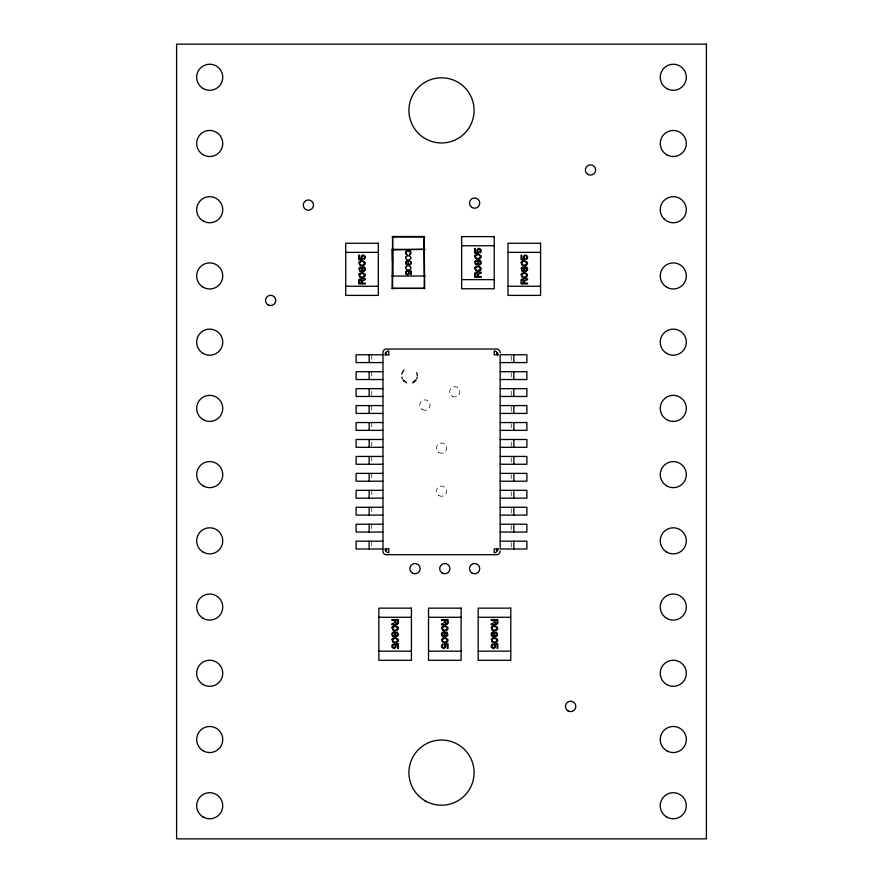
<?xml version="1.0" encoding="UTF-8"?>
<svg xmlns="http://www.w3.org/2000/svg" width="883" height="883" viewBox="0 0 883 883"><rect width="100%" height="100%" fill="white"/><g stroke="black" fill="none" stroke-linecap="round" stroke-linejoin="round"><path stroke-width="0.66" stroke-dasharray="4.42 3.31" d="M511.246 356.059L511.246 362.582M511.246 373.001L511.246 376.92M511.246 391.257L511.246 396.467M511.246 406.897L511.246 413.421M511.246 423.851L511.246 427.758M511.246 442.096L511.246 447.317M511.246 457.747L511.246 464.259M511.246 474.69L511.246 478.597M511.246 491.632L511.246 498.155M511.246 508.586L511.246 515.098M511.246 525.528L511.246 532.052M511.246 542.482L511.246 548.994M371.754 354.756L371.754 361.268M371.754 371.699L371.754 376.92M371.754 391.257L371.754 395.165M371.754 405.595L371.754 412.118M371.754 422.549L371.754 427.758M371.754 442.096L371.754 446.014M371.754 456.445L371.754 462.957M371.754 473.387L371.754 478.597M371.754 490.33L371.754 496.853M371.754 507.284L371.754 513.796M371.754 524.226L371.754 530.749M371.754 541.18L371.754 547.692M438.939 495.617A5.132 5.132 0 0 0 446.632 491.169A5.132 5.132 0 0 0 438.939 486.721A5.132 5.132 0 0 0 438.939 495.617M422.339 409.591A5.21 5.21 0 0 0 430.153 405.076A5.21 5.21 0 0 0 422.339 400.562A5.21 5.21 0 0 0 422.339 409.591M452.184 396.279A5.132 5.132 0 0 0 459.877 391.831A5.132 5.132 0 0 0 452.184 387.383A5.132 5.132 0 0 0 452.184 396.279M438.939 452.571A5.132 5.132 0 0 0 446.632 448.123A5.132 5.132 0 0 0 438.939 443.674A5.132 5.132 0 0 0 438.939 452.571"/><path stroke-width="1.32" d="M392.615 288.896L392.659 249.359L424.679 249.359L424.403 249.922L424.028 249.37L424.16 236.489L392.615 236.489L392.096 288.377L424.679 288.377L424.16 236.489M500.164 550.959L500.021 552.018A3.874 3.83 -45 0 1 497.317 554.712L385.683 554.712A3.874 3.83 45 0 1 382.979 552.018L382.979 351.732A3.874 3.83 -45 0 1 385.683 349.039L497.317 349.039A3.874 3.83 45 0 1 500.021 351.732L500.164 352.803M416.787 378.608L417.229 377.14M409.149 273.255L408.674 274.392L405.772 273.818L405.65 272.571L407.052 270.86L406.114 271.423L405.772 273.818L407.626 274.966L409.149 273.255L408.101 270.86L411.125 270.86L411.125 274.734L410.54 271.423L408.674 271.423M410.661 264.238L411.003 262.074L409.723 260.938L408.443 261.732L408.211 263.101L409.723 264.812L410.661 264.238L411.003 262.074M385.694 354.823L386.312 353.498L385.694 353.31L385.694 354.823L386.312 354.138L385.694 353.31M424.16 288.896L424.436 275.463L424.679 276.015L392.096 276.059L392.449 275.463M407.052 264.922L408.443 264.017L407.052 264.922L405.65 262.527L406.114 261.39L407.979 261.048L408.443 261.732L406.114 261.39L405.772 263.785M361.964 267.891L364.182 267.891L364.458 270.066L363.211 271.015L359.745 271.291L358.906 268.3L360.441 266.942L361.964 267.891L363.211 266.809L364.315 267.074L365.154 268.167A3.753 3.753 0 0 1 365.154 270.341L363.619 271.699L362.516 271.423L362.516 267.074M477.858 261.269L480.076 261.269L480.352 263.443L479.105 264.392L475.639 264.668L474.8 261.677L476.334 260.319L477.858 261.269L479.105 260.187L480.209 260.452L481.047 261.545A3.753 3.753 0 0 1 481.047 263.719L479.513 265.077L478.409 264.801L478.409 260.452M524.215 267.891L526.434 267.891L526.71 270.066L525.462 271.015L521.996 271.291L521.158 268.3L522.692 266.942L524.215 267.891L525.462 266.809L526.566 267.074L527.405 268.167A3.753 3.753 0 0 1 527.405 270.341L525.871 271.699L524.767 271.423L524.767 267.074M394.657 636.455L394.657 632.107L393.553 631.831L392.019 633.188A3.753 3.753 0 0 0 392.019 635.363L392.858 636.455L393.961 636.72L395.209 635.639L396.732 636.588L398.266 635.23L397.427 632.239L393.961 632.515L392.714 633.464L392.99 635.639L395.209 635.639M444.326 636.455L444.326 632.107L443.222 631.831L441.688 633.188A3.753 3.753 0 0 0 441.688 635.363L442.526 636.455L443.63 636.72L444.877 635.639L446.401 636.588L447.935 635.23L447.096 632.239L443.63 632.515L442.383 633.464L442.659 635.639L444.877 635.639M493.994 636.455L493.994 632.107L492.891 631.831L491.356 633.188A3.753 3.753 0 0 0 491.356 635.363L492.195 636.455L493.299 636.72L494.546 635.639L496.069 636.588L497.604 635.23L496.765 632.239L493.299 632.515L492.052 633.464L492.328 635.639L494.546 635.639M413.906 382.118L416.07 379.955L412.549 382.836M392.096 237.008L424.679 237.008M461.632 245.75L494.215 245.75M345.739 252.372L378.321 252.372M507.99 252.372L540.573 252.372M406.114 264.359L407.394 264.359M461.632 279.635L494.215 279.635M345.739 286.258L378.321 286.258M507.99 286.258L540.573 286.258M392.096 288.377L424.679 288.377M382.836 354.756L356.114 354.756L356.114 362.582L382.836 362.582M500.164 362.582L526.886 362.582L526.886 354.756L500.164 354.756L500.164 548.994L526.886 548.994L526.886 541.18L500.164 541.18M382.836 371.699L356.114 371.699L356.114 379.524L382.836 379.524M500.164 371.699L526.886 371.699L526.886 379.524L500.164 379.524M382.836 388.652L356.114 388.652L356.114 396.467L382.836 396.467M500.164 388.652L526.886 388.652L526.886 396.467L500.164 396.467M382.836 405.595L356.114 405.595L356.114 413.421L382.836 413.421M500.164 405.595L526.886 405.595L526.886 413.421L500.164 413.421M382.836 422.549L356.114 422.549L356.114 430.363L382.836 430.363M500.164 422.549L526.886 422.549L526.886 430.363L500.164 430.363M382.836 439.491L356.114 439.491L356.114 447.317L382.836 447.317M500.164 439.491L526.886 439.491L526.886 447.317L500.164 447.317M382.836 456.445L356.114 456.445L356.114 464.259L382.836 464.259M500.164 456.445L526.886 456.445L526.886 464.259L500.164 464.259M382.836 473.387L356.114 473.387L356.114 481.213L382.836 481.213M500.164 473.387L526.886 473.387L526.886 481.213L500.164 481.213M382.836 490.33L356.114 490.33L356.114 498.155L382.836 498.155M500.164 490.33L526.886 490.33L526.886 498.155L500.164 498.155M382.836 507.284L356.114 507.284L356.114 515.098L382.836 515.098M500.164 507.284L526.886 507.284L526.886 515.098L500.164 515.098M382.836 524.226L356.114 524.226L356.114 532.052L382.836 532.052M500.164 524.226L526.886 524.226L526.886 532.052L500.164 532.052M382.836 541.18L356.114 541.18L356.114 548.994L382.836 548.994M378.851 617.272L411.434 617.272M428.52 617.272L461.103 617.272M478.189 617.272L510.771 617.272M378.851 651.157L411.434 651.157M428.52 651.157L461.103 651.157M478.189 651.157L510.771 651.157M406.566 382.836L403.056 379.955L404.028 381.147M407.626 274.966L406.577 274.05M406.114 271.423L406.346 272.107M416.787 372.615L417.383 375.617M401.886 377.14L402.339 378.608M408.101 270.86L408.443 272.107M392.482 262.284L392.096 249.326L392.747 249.37L392.372 249.922L424.028 249.37L424.16 276.059M392.747 276.015L392.615 236.489M513.851 354.756L513.851 362.582M513.851 371.699L513.851 379.524M513.851 388.652L513.851 396.467M513.851 405.595L513.851 413.421M513.851 422.549L513.851 430.363M513.851 439.491L513.851 447.317M513.851 456.445L513.851 464.259M513.851 473.387L513.851 481.213M513.851 490.33L513.851 498.155M513.851 507.284L513.851 515.098M513.851 524.226L513.851 532.052M513.851 541.18L513.851 548.994M369.149 354.756L369.149 362.582M369.149 371.699L369.149 379.524M369.149 388.652L369.149 396.467M369.149 405.595L369.149 413.421M369.149 422.549L369.149 430.363M369.149 439.491L369.149 447.317M369.149 456.445L369.149 464.259M369.149 473.387L369.149 481.213M369.149 490.33L369.149 498.155M369.149 507.284L369.149 515.098M369.149 524.226L369.149 532.052M369.149 541.18L369.149 548.994M401.886 374.083A7.826 7.826 0 0 1 404.028 370.087M359.602 280.11L359.469 283.101L361.544 283.101L361.125 279.845L359.602 280.11M397.703 620.429L397.571 623.42L396.048 623.685L395.628 620.429L397.703 620.429M447.372 620.429L447.239 623.42L445.716 623.685L445.297 620.429L447.372 620.429M475.495 273.487L475.363 276.478L477.438 276.478L477.019 273.222L475.495 273.487M497.041 620.429L496.908 623.42L495.385 623.685L494.966 620.429L497.041 620.429M521.853 280.11L521.721 283.101L523.796 283.101L523.376 279.845L521.853 280.11M410.429 252.262L409.723 254.889L411.125 253.289L410.308 250.783L406.931 250.551L406.003 251.236A3.234 3.234 0 0 0 406.003 254.315L407.052 254.889L406.699 254.083A2.318 2.318 0 0 1 406.699 251.467A3.344 3.344 0 0 1 410.076 251.467L410.429 252.262M364.591 256.898L363.619 258.929L364.182 259.47L365.154 258.388A3.753 3.753 0 0 0 365.154 256.213L362.935 254.856L361.268 256.213A3.753 3.753 0 0 0 361.268 258.388L361.688 259.061L359.469 259.061L359.469 255.132L358.774 255.132L358.774 259.745L362.372 259.745L361.964 256.346L362.659 255.673L364.182 255.938L364.591 256.898M392.714 645.274L392.99 647.592L394.513 647.857L395.209 647.184L394.8 643.784L398.399 643.784L398.399 648.398L397.703 648.398L397.703 644.469L395.485 644.469L395.904 645.142A3.753 3.753 0 0 1 395.904 647.316L394.237 648.674L392.019 647.316A3.753 3.753 0 0 1 392.019 645.142L392.99 644.06L393.553 644.601L392.714 645.274M480.484 250.275L479.513 252.306L480.076 252.847L481.047 251.765A3.753 3.753 0 0 0 481.047 249.591L478.829 248.233L477.162 249.591A3.753 3.753 0 0 0 477.162 251.765L477.582 252.439L475.363 252.439L475.363 248.509L474.668 248.509L474.668 253.123L478.266 253.123L477.858 249.723L478.553 249.05L480.076 249.315L480.484 250.275M442.383 645.274L442.659 647.592L444.182 647.857L444.877 647.184L444.469 643.784L448.067 643.784L448.067 648.398L447.372 648.398L447.372 644.469L445.153 644.469L445.573 645.142A3.753 3.753 0 0 1 445.573 647.316L443.906 648.674L441.688 647.316A3.753 3.753 0 0 1 441.688 645.142L442.659 644.06L443.222 644.601L442.383 645.274M526.842 256.898L525.871 258.929L526.434 259.47L527.405 258.388A3.753 3.753 0 0 0 527.405 256.213L525.186 254.856L523.52 256.213A3.753 3.753 0 0 0 523.52 258.388L523.939 259.061L521.721 259.061L521.721 255.132L521.025 255.132L521.025 259.745L524.623 259.745L524.215 256.346L524.91 255.673L526.434 255.938L526.842 256.898M492.052 645.274L492.328 647.592L493.851 647.857L494.546 647.184L494.138 643.784L497.736 643.784L497.736 648.398L497.041 648.398L497.041 644.469L494.822 644.469L495.242 645.142A3.753 3.753 0 0 1 495.242 647.316L493.575 648.674L491.356 647.316A3.753 3.753 0 0 1 491.356 645.142L492.328 644.06L492.891 644.601L492.052 645.274M359.602 268.432L359.469 269.525L360.717 270.882L362.24 268.973L360.441 267.615L359.602 268.432M397.703 634.005L396.732 635.915L394.933 634.557L396.456 632.647L397.703 634.005M475.495 261.81L475.363 262.902L476.61 264.26L478.133 262.35L476.334 260.993L475.495 261.81M447.372 634.005L446.401 635.915L444.602 634.557L446.125 632.647L447.372 634.005M521.853 268.432L521.721 269.525L522.968 270.882L524.491 268.973L522.692 267.615L521.853 268.432M497.041 634.005L496.069 635.915L494.27 634.557L495.793 632.647L497.041 634.005M358.906 262.461L359.745 265.176C361.798 266.545 366.059 265.485 365.154 262.461L362.659 260.827L360.297 261.103L358.906 262.461M358.906 274.414L359.745 277.13C361.798 278.498 366.059 277.428 365.154 274.414L362.659 272.781L360.297 273.057L358.906 274.414M405.772 257.174L405.772 258.542L406.931 259.679A4.194 4.194 0 0 0 409.844 259.679L411.125 257.858L409.844 256.026A4.194 4.194 0 0 0 406.931 256.026L405.772 257.174M405.772 267.207L405.772 268.575L406.931 269.712A4.194 4.194 0 0 0 409.844 269.712L411.125 267.891L409.844 266.07A4.194 4.194 0 0 0 406.931 266.07L405.772 267.207M392.019 627.493L392.858 630.208C394.911 631.577 399.171 630.517 398.266 627.493L395.772 625.859L393.41 626.135L392.019 627.493M392.019 639.435L392.858 642.151C394.911 643.53 399.171 642.46 398.266 639.435L395.772 637.813L393.41 638.078L392.019 639.435M474.8 255.838L475.639 258.553C477.692 259.922 481.952 258.862 481.047 255.838L478.553 254.205L476.191 254.481L474.8 255.838M474.8 267.792L475.639 270.507C477.692 271.876 481.952 270.805 481.047 267.792L478.553 266.158L476.191 266.434L474.8 267.792M441.688 627.493L442.526 630.208C444.579 631.577 448.84 630.517 447.935 627.493L445.44 625.859L443.078 626.135L441.688 627.493M441.688 639.435L442.526 642.151C444.579 643.53 448.84 642.46 447.935 639.435L445.44 637.813L443.078 638.078L441.688 639.435M521.158 262.461L521.996 265.176C524.049 266.545 528.31 265.485 527.405 262.461L524.91 260.827L522.548 261.103L521.158 262.461M521.158 274.414L521.996 277.13C524.049 278.498 528.31 277.428 527.405 274.414L524.91 272.781L522.548 273.057L521.158 274.414M491.356 627.493L492.195 630.208C494.248 631.577 498.509 630.517 497.604 627.493L495.109 625.859L492.747 626.135L491.356 627.493M491.356 639.435L492.195 642.151C494.248 643.53 498.509 642.46 497.604 639.435L495.109 637.813L492.747 638.078L491.356 639.435M358.906 279.977L358.774 283.918L365.286 283.918L365.286 283.101L362.372 283.101L362.372 280.794L365.286 279.701L365.286 278.752L359.878 279.028L358.906 279.977M398.399 622.868L397.295 624.502L391.886 624.778L391.886 623.828L394.8 622.736L394.8 620.429L391.886 620.429L391.886 619.612L398.399 619.612L398.399 622.868M474.8 273.355L474.668 277.295L481.18 277.295L481.18 276.478L478.266 276.478L478.266 274.171L481.18 273.079L481.18 272.13L475.771 272.406L474.8 273.355M448.067 622.868L446.964 624.502L441.555 624.778L441.555 623.828L444.469 622.736L444.469 620.429L441.555 620.429L441.555 619.612L448.067 619.612L448.067 622.868M521.158 279.977L521.025 283.918L527.537 283.918L527.537 283.101L524.623 283.101L524.623 280.794L527.537 279.701L527.537 278.752L522.129 279.028L521.158 279.977M497.736 622.868L496.632 624.502L491.224 624.778L491.224 623.828L494.138 622.736L494.138 620.429L491.224 620.429L491.224 619.612L497.736 619.612L497.736 622.868M359.878 262.185L359.602 263.951L360.717 264.9A5.618 5.618 0 0 0 363.343 264.9L364.591 263.277L363.343 261.644A5.618 5.618 0 0 0 360.717 261.644L359.878 262.185M359.878 274.138L359.602 275.904L360.717 276.854A5.618 5.618 0 0 0 363.343 276.854L364.591 275.22L363.343 273.598A5.618 5.618 0 0 0 360.717 273.598L359.878 274.138M475.771 255.562L475.495 257.328L476.61 258.277A5.618 5.618 0 0 0 479.237 258.277L480.484 256.655L479.237 255.021A5.618 5.618 0 0 0 476.61 255.021L475.771 255.562M475.771 267.516L475.495 269.282L476.61 270.231A5.618 5.618 0 0 0 479.237 270.231L480.484 268.598L479.237 266.975A5.618 5.618 0 0 0 476.61 266.975L475.771 267.516M522.129 262.185L521.853 263.951L522.968 264.9A5.618 5.618 0 0 0 525.595 264.9L526.842 263.277L525.595 261.644A5.618 5.618 0 0 0 522.968 261.644L522.129 262.185M522.129 274.138L521.853 275.904L522.968 276.854A5.618 5.618 0 0 0 525.595 276.854L526.842 275.22L525.595 273.598A5.618 5.618 0 0 0 522.968 273.598L522.129 274.138M392.99 627.217L392.714 628.983L393.829 629.932A5.618 5.618 0 0 0 396.456 629.932L397.703 628.31L396.456 626.676A5.618 5.618 0 0 0 393.829 626.676L392.99 627.217M392.99 639.171L392.714 640.937L393.829 641.886A5.618 5.618 0 0 0 396.456 641.886L397.703 640.252L396.456 638.63A5.618 5.618 0 0 0 393.829 638.63L392.99 639.171M442.659 627.217L442.383 628.983L443.498 629.932A5.618 5.618 0 0 0 446.125 629.932L447.372 628.31L446.125 626.676A5.618 5.618 0 0 0 443.498 626.676L442.659 627.217M442.659 639.171L442.383 640.937L443.498 641.886A5.618 5.618 0 0 0 446.125 641.886L447.372 640.252L446.125 638.63A5.618 5.618 0 0 0 443.498 638.63L442.659 639.171M492.328 627.217L492.052 628.983L493.167 629.932A5.618 5.618 0 0 0 495.793 629.932L497.041 628.31L495.793 626.676A5.618 5.618 0 0 0 493.167 626.676L492.328 627.217M492.328 639.171L492.052 640.937L493.167 641.886A5.618 5.618 0 0 0 495.793 641.886L497.041 640.252L495.793 638.63A5.618 5.618 0 0 0 493.167 638.63L492.328 639.171M497.306 548.928L496.688 550.264L497.306 550.44L497.306 548.928M424.679 249.37L424.403 249.922L424.679 249.37M424.348 275.463L424.028 276.015L424.679 276.059L424.348 275.463M497.306 353.31L496.688 353.498L497.306 354.823L497.306 353.31M386.312 550.264L385.694 550.44L385.694 548.928L386.312 550.264M706.4 44.15L176.6 44.15L176.6 838.85L706.4 838.85L706.4 44.15M494.215 236.622L461.632 236.622L461.632 288.763L494.215 288.763L494.215 236.622M378.321 243.244L345.739 243.244L345.739 295.386L378.321 295.386L378.321 243.244M540.573 243.244L507.99 243.244L507.99 295.386L540.573 295.386L540.573 243.244M388.774 354.823L384.944 354.823A3.907 3.742 -45 0 1 388.774 351.004L388.774 354.823M498.056 354.823L494.226 354.823L494.226 351.004A3.907 3.742 45 0 1 498.056 354.823M388.774 548.928L384.944 548.928A3.907 3.742 45 0 0 388.774 552.747L388.774 548.928M498.056 548.928L494.226 548.928L494.226 552.747A3.907 3.742 -45 0 0 498.056 548.928M411.434 608.144L378.851 608.144L378.851 660.285L411.434 660.285L411.434 608.144M461.103 608.144L428.52 608.144L428.52 660.285L461.103 660.285L461.103 608.144M510.771 608.144L478.189 608.144L478.189 660.285L510.771 660.285L510.771 608.144M472.052 573.1A5.132 5.132 0 0 0 479.745 568.652A5.132 5.132 0 0 0 472.052 564.204A5.132 5.132 0 0 0 472.052 573.1M472.052 207.538A5.132 5.132 0 0 0 479.745 203.09A5.132 5.132 0 0 0 472.052 198.642A5.132 5.132 0 0 0 472.052 207.538M587.935 174.426A5.132 5.132 0 0 0 595.639 169.977A5.132 5.132 0 0 0 587.935 165.529A5.132 5.132 0 0 0 587.935 174.426M268.079 304.889A5.132 5.132 0 0 0 275.772 300.441A5.132 5.132 0 0 0 268.079 295.993A5.132 5.132 0 0 0 268.079 304.889M666.764 154.779A13.035 13.035 0 0 0 686.323 143.488A13.035 13.035 0 0 0 666.764 132.196A13.035 13.035 0 0 0 666.764 154.779M666.764 287.229A13.035 13.035 0 0 0 686.323 275.938A13.035 13.035 0 0 0 666.764 264.646A13.035 13.035 0 0 0 666.764 287.229M666.764 419.679A13.035 13.035 0 0 0 686.323 408.387A13.035 13.035 0 0 0 666.764 397.096A13.035 13.035 0 0 0 666.764 419.679M666.764 552.129A13.035 13.035 0 0 0 686.323 540.837A13.035 13.035 0 0 0 666.764 529.546A13.035 13.035 0 0 0 666.764 552.129M666.764 684.579A13.035 13.035 0 0 0 686.323 673.288A13.035 13.035 0 0 0 666.764 661.996A13.035 13.035 0 0 0 666.764 684.579M666.764 817.029A13.035 13.035 0 0 0 686.323 805.737A13.035 13.035 0 0 0 666.764 794.446A13.035 13.035 0 0 0 666.764 817.029M203.189 750.804A13.035 13.035 0 0 0 222.748 739.513A13.035 13.035 0 0 0 203.189 728.221A13.035 13.035 0 0 0 203.189 750.804M203.189 618.354A13.035 13.035 0 0 0 222.748 607.062A13.035 13.035 0 0 0 203.189 595.771A13.035 13.035 0 0 0 203.189 618.354M203.189 485.904A13.035 13.035 0 0 0 222.748 474.613A13.035 13.035 0 0 0 203.189 463.321A13.035 13.035 0 0 0 203.189 485.904M203.189 353.454A13.035 13.035 0 0 0 222.748 342.163A13.035 13.035 0 0 0 203.189 330.871A13.035 13.035 0 0 0 203.189 353.454M203.189 221.004A13.035 13.035 0 0 0 222.748 209.713A13.035 13.035 0 0 0 203.189 198.421A13.035 13.035 0 0 0 203.189 221.004M203.189 88.554A13.035 13.035 0 0 0 222.748 77.263A13.035 13.035 0 0 0 203.189 65.971A13.035 13.035 0 0 0 203.189 88.554M425.209 800.848A32.594 32.594 0 0 0 474.094 772.625A32.594 32.594 0 0 0 425.209 744.402A32.594 32.594 0 0 0 425.209 800.848M425.209 138.598A32.594 32.594 0 0 0 474.094 110.375A32.594 32.594 0 0 0 425.209 82.152A32.594 32.594 0 0 0 425.209 138.598M203.189 154.779A13.035 13.035 0 0 0 222.748 143.488A13.035 13.035 0 0 0 203.189 132.196A13.035 13.035 0 0 0 203.189 154.779M203.189 287.229A13.035 13.035 0 0 0 222.748 275.938A13.035 13.035 0 0 0 203.189 264.646A13.035 13.035 0 0 0 203.189 287.229M203.189 419.679A13.035 13.035 0 0 0 222.748 408.387A13.035 13.035 0 0 0 203.189 397.096A13.035 13.035 0 0 0 203.189 419.679M203.189 552.129A13.035 13.035 0 0 0 222.748 540.837A13.035 13.035 0 0 0 203.189 529.546A13.035 13.035 0 0 0 203.189 552.129M203.189 684.579A13.035 13.035 0 0 0 222.748 673.288A13.035 13.035 0 0 0 203.189 661.996A13.035 13.035 0 0 0 203.189 684.579M203.189 817.029A13.035 13.035 0 0 0 222.748 805.737A13.035 13.035 0 0 0 203.189 794.446A13.035 13.035 0 0 0 203.189 817.029M666.764 750.804A13.035 13.035 0 0 0 686.323 739.513A13.035 13.035 0 0 0 666.764 728.221A13.035 13.035 0 0 0 666.764 750.804M666.764 618.354A13.035 13.035 0 0 0 686.323 607.062A13.035 13.035 0 0 0 666.764 595.771A13.035 13.035 0 0 0 666.764 618.354M666.764 485.904A13.035 13.035 0 0 0 686.323 474.613A13.035 13.035 0 0 0 666.764 463.321A13.035 13.035 0 0 0 666.764 485.904M666.764 353.454A13.035 13.035 0 0 0 686.323 342.163A13.035 13.035 0 0 0 666.764 330.871A13.035 13.035 0 0 0 666.764 353.454M664.071 218.929A13.035 13.035 0 0 0 685.881 213.09A13.035 13.035 0 0 0 669.91 197.119A13.035 13.035 0 0 0 664.071 218.929M666.764 88.554A13.035 13.035 0 0 0 686.323 77.263A13.035 13.035 0 0 0 666.764 65.971A13.035 13.035 0 0 0 666.764 88.554M568.034 710.914A5.21 5.21 0 0 0 575.848 706.4A5.21 5.21 0 0 0 568.034 701.886A5.21 5.21 0 0 0 568.034 710.914M305.827 209.525A5.132 5.132 0 0 0 313.52 205.077A5.132 5.132 0 0 0 305.827 200.629A5.132 5.132 0 0 0 305.827 209.525M412.449 573.1A5.132 5.132 0 0 0 420.142 568.652A5.132 5.132 0 0 0 412.449 564.204A5.132 5.132 0 0 0 412.449 573.1M442.251 573.1A5.132 5.132 0 0 0 449.944 568.652A5.132 5.132 0 0 0 442.251 564.204A5.132 5.132 0 0 0 442.251 573.1"/></g></svg>
